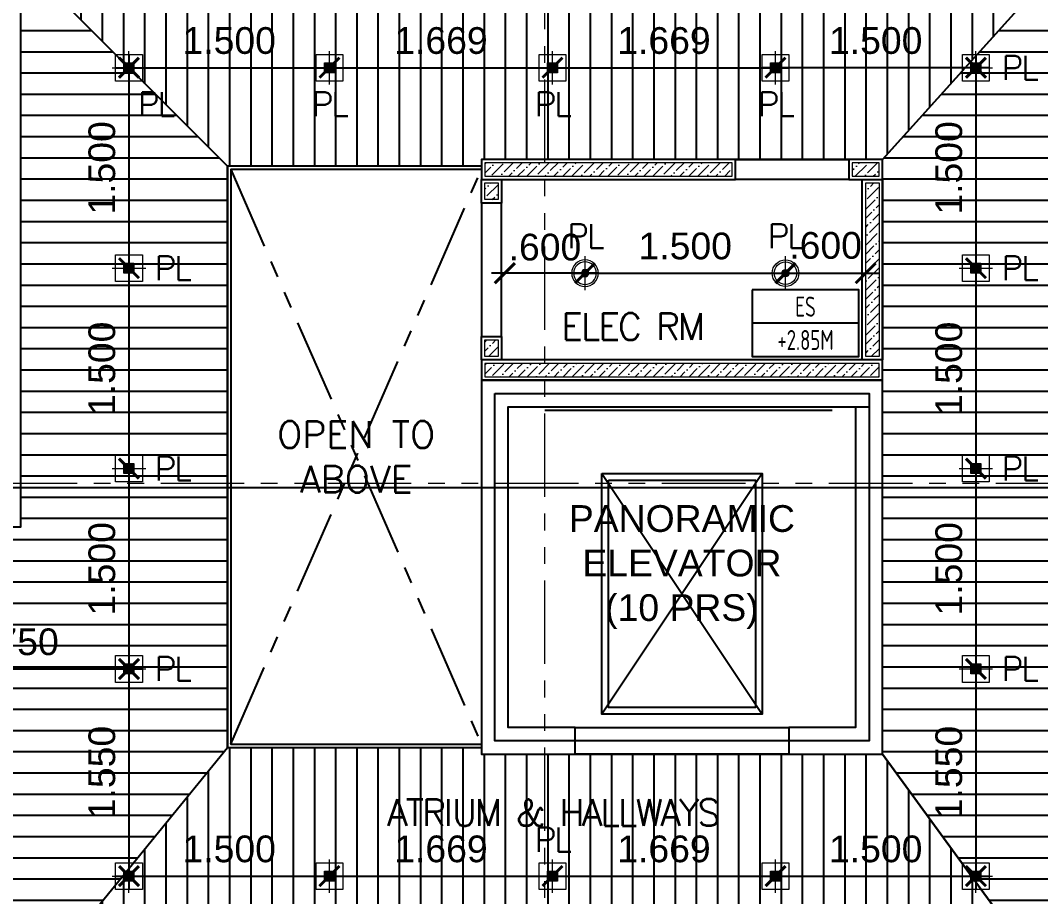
# Model space of a CAD drawing. Header units: metres. Extents: x -12400 to 1, y 0 to 106422.
# Drawn here: x -12230.08 to -12222.45, y 106342.9 to 106349.45 of the extents above; entities that cross this region are included whole.
import ezdxf
from ezdxf.enums import TextEntityAlignment as Align

# ---------------------------------------------------------------- set-up
doc = ezdxf.new("R2010")
doc.units = ezdxf.units.M
doc.header["$PDMODE"] = 35
doc.linetypes.add('HIDDEN2', pattern=[4.7625, 3.175, -1.5875])
doc.linetypes.add('PHANTOM2', pattern=[1.25, 0.625, -0.125, 0.125, -0.125, 0.125, -0.125])
for name, color, linetype, lineweight in [('0.1', 1, 'Continuous', 9), ('A-DIM-100', 8, 'Continuous', 0), ('DIM 001', 251, 'Continuous', 13), ('HATCH', 250, 'Continuous', 5), ('LAYOUT', 1, 'Continuous', 20), ('LF 001', 51, 'Continuous', 20)]:
    doc.layers.add(name, color=color, linetype=linetype, lineweight=lineweight)
for name, color, linetype in [('C-SCHED', 1, 'Continuous'), ('E_FIX_LIGHT1', 2, 'Continuous'), ('FIXTURE', 35, 'Continuous'), ('lighting', 1, 'Continuous'), ('P-HIDE', 1, 'HIDDEN2'), ('txt', 2, 'Continuous')]:
    doc.layers.add(name, color=color, linetype=linetype)
doc.layers.add('GUIDELINES', color=206, linetype='Continuous', plot=False)
doc.styles.add('architxt', font='architxt.shx', dxfattribs={"width": 0.8})
doc.styles.add('arial', font='arial.ttf')
doc.styles.add('DIMTXT-100', font='arial.ttf')
doc.styles.add('swis721', font='swiss.ttf')
doc.styles.add('T.25', font='romans.shx', dxfattribs={"height": 0.2})
doc.dimstyles.new('D-100', dxfattribs={"dimtxt": 0.2, "dimasz": 0.15, "dimexe": 0.1, "dimexo": 0.1, "dimgap": 0.1, "dimtad": 1, "dimdec": 3, "dimzin": 4, "dimdsep": 46, "dimtxsty": 'DIMTXT-100', "dimblk": 'ARCHTICK', "dimcen": 0.2, "dimdle": 0.1, "dimclrd": 8, "dimclre": 8, "dimclrt": 2, "dimadec": 0, "dimazin": 1, "dimtfac": 1, "dimtdec": 3, "dimtofl": 0, "dimtmove": 2, "dimatfit": 3, "dimfxl": 1, "dimarcsym": 0})
doc.dimstyles.new('DIM 200', dxfattribs={"dimtxt": 200, "dimasz": 1, "dimexe": 0, "dimexo": 40, "dimgap": 50, "dimtad": 1, "dimtoh": 1, "dimdec": 0, "dimlfac": 2, "dimtxsty": 'swis721', "dimblk": 'CIR', "dimcen": 0, "dimclrd": 155, "dimclre": 155, "dimclrt": 4, "dimadec": 0, "dimazin": 0, "dimtfac": 1, "dimtdec": 0, "dimtix": 1, "dimtmove": 1, "dimatfit": 3, "dimldrblk": 'CIR', "dimfxl": 0, "dimarcsym": 0})
pattern_1 = [(90, (-228.6, -96.3073), (-0.15875, 0), [])]
pattern_2 = [(180, (-228.6, -96.3073), (-1e-17, -0.15875), [])]

# ---------------------------------------------------------------- blocks, each defined once
blk = doc.blocks.new('CIR')
at = {"color": 4}
blk.add_circle((0, 0), 50, dxfattribs=at)
blk = doc.blocks.new('*U1745')
at = {"layer": 'HATCH'}
h = blk.add_hatch(dxfattribs=at)
h.set_pattern_fill('ANSI36', color=256, scale=0.015)
h.set_pattern_definition([(45, (12092.62419, -106406.766595), (0.02525697034, 0.092608891249), [0.1190625, -0.0238125, 0, -0.0238125])])
h.paths.add_polyline_path([(0.025, 0.125), (0.025, 0.025), (1.325, 0.025), (1.325, 0.125)])
at = {"color": 4}
blk.add_lwpolyline([(1.35, 0), (1.35, 0.15), (0, 0.15), (0, 0)], close=True, dxfattribs=at)
at = {"layer": 'HATCH'}
blk.add_lwpolyline([(1.325, 0.025), (1.325, 0.125), (0.025, 0.125), (0.025, 0.025)], close=True, dxfattribs=at)
blk = doc.blocks.new('*U1746')
at = {"layer": 'HATCH'}
h = blk.add_hatch(dxfattribs=at)
h.set_pattern_fill('ANSI36', color=256, scale=0.015)
h.set_pattern_definition([(45, (12091.52419, -106406.766595), (0.02525697034, 0.092608891249), [0.1190625, -0.0238125, 0, -0.0238125])])
h.paths.add_polyline_path([(0.025, 0.125), (0.025, 0.025), (0.225, 0.025), (0.225, 0.125)])
at = {"color": 4}
blk.add_lwpolyline([(0.25, 0), (0.25, 0.15), (0, 0.15), (0, 0)], close=True, dxfattribs=at)
at = {"layer": 'HATCH'}
blk.add_lwpolyline([(0.225, 0.025), (0.225, 0.125), (0.025, 0.125), (0.025, 0.025)], close=True, dxfattribs=at)
blk = doc.blocks.new('*U1749')
at = {"layer": 'HATCH'}
h = blk.add_hatch(dxfattribs=at)
h.set_pattern_fill('ANSI36', color=256, scale=0.015)
h.set_pattern_definition([(45, (12093.17419, -106406.766595), (0.02525697034, 0.092608891249), [0.1190625, -0.0238125, 0, -0.0238125])])
h.paths.add_polyline_path([(0.025, 0.125), (0.025, 0.025), (1.875, 0.025), (1.875, 0.125)])
at = {"color": 4}
blk.add_lwpolyline([(1.9, 0), (1.9, 0.15), (0, 0.15), (0, 0)], close=True, dxfattribs=at)
at = {"layer": 'HATCH'}
blk.add_lwpolyline([(1.875, 0.025), (1.875, 0.125), (0.025, 0.125), (0.025, 0.025)], close=True, dxfattribs=at)
blk = doc.blocks.new('*U1779')
at = {"layer": 'HATCH'}
h = blk.add_hatch(dxfattribs=at)
h.set_pattern_fill('ANSI36', color=256, scale=0.015)
h.set_pattern_definition([(45, (12091.44919, -106406.766595), (0.02525697034, 0.092608891249), [0.1190625, -0.0238125, 0, -0.0238125])])
h.paths.add_polyline_path([(0.025, 0.125), (0.025, 0.025), (0.15, 0.025), (0.15, 0.125)])
at = {"color": 4}
blk.add_lwpolyline([(0.175, 0), (0.175, 0.15), (0, 0.15), (0, 0)], close=True, dxfattribs=at)
at = {"layer": 'HATCH'}
blk.add_lwpolyline([(0.15, 0.025), (0.15, 0.125), (0.025, 0.125), (0.025, 0.025)], close=True, dxfattribs=at)
blk = doc.blocks.new('*U1747')
at = {"layer": 'HATCH'}
h = blk.add_hatch(dxfattribs=at)
h.set_pattern_fill('ANSI36', color=256, scale=0.015)
h.set_pattern_definition([(45, (12094.27419, -106406.766595), (0.02525697034, 0.092608891249), [0.1190625, -0.0238125, 0, -0.0238125])])
h.paths.add_polyline_path([(0.025, 0.125), (0.025, 0.025), (2.975, 0.025), (2.975, 0.125)])
at = {"color": 4}
blk.add_lwpolyline([(3, 0), (3, 0.15), (0, 0.15), (0, 0)], close=True, dxfattribs=at)
at = {"layer": 'HATCH'}
blk.add_lwpolyline([(2.975, 0.025), (2.975, 0.125), (0.025, 0.125), (0.025, 0.025)], close=True, dxfattribs=at)
blk = doc.blocks.new('*U1961')
at = {"layer": 'LF 001', "lineweight": 20, "ltscale": 1500}
blk.add_hatch(color=256, dxfattribs=at).paths.add_polyline_path([(-0.0375, 0.0375), (0.0375, 0.0375), (0.0375, -0.0375), (-0.0375, -0.0375)])
at = {"layer": 'LF 001', "ltscale": 1500}
blk.add_lwpolyline([(-0.1, 0.1), (0.1, 0.1), (0.1, -0.1), (-0.1, -0.1)], close=True, dxfattribs=at)
at = {"layer": 'LF 001', "color": 76, "lineweight": 18, "ltscale": 1500}
for points in [[(0, 0.125), (0, -0.125)], [(-0.125, 0), (0.125, 0)]]:
    blk.add_lwpolyline(points, dxfattribs=at)
at = {"layer": 'LF 001', "lineweight": 20, "ltscale": 1500}
blk.add_lwpolyline([(-0.0375, 0.0375), (0.0375, 0.0375), (0.0375, -0.0375), (-0.0375, -0.0375)], close=True, dxfattribs=at)
blk = doc.blocks.new('L1')
at = {"layer": 'LF 001', "lineweight": 20, "ltscale": 1500}
h = blk.add_hatch(color=256, dxfattribs=at)
edge = h.paths.add_edge_path()
edge.add_arc((0, 0), 0.0319, 0, 360)
at = {"layer": 'LF 001', "ltscale": 1500}
blk.add_lwpolyline([(-0.1, 0, -1), (0.1, 0, -1)], format="xyb", close=True, dxfattribs=at)
at = {"layer": 'LF 001', "color": 76, "lineweight": 18, "ltscale": 1500}
for points in [[(0, 0.15), (0, -0.15)], [(-0.15, 0), (0.15, 0)]]:
    blk.add_lwpolyline(points, dxfattribs=at)
at = {"layer": 'LF 001', "lineweight": 20, "ltscale": 1500}
blk.add_circle((0, 0), 0.0319, dxfattribs=at)
blk = doc.blocks.new('LO')
at = {"layer": 'LAYOUT', "xscale": 1000, "yscale": 1000, "zscale": 1000}
blk.add_blockref('L1', (0, 0), dxfattribs=at)
blk = doc.blocks.new('*U1960')
at = {"layer": 'LF 001', "ltscale": 1500}
blk.add_circle((0, 0), 0.0999, dxfattribs=at)
at = {"layer": 'lighting', "xscale": 0.0008492979043710491, "yscale": 0.0008492979043710491, "zscale": 0.0008492979043710491}
blk.add_blockref('LO', (0, 0), dxfattribs=at)
blk = doc.blocks.new('RCP_2F')
h = blk.add_hatch()
h.set_pattern_fill('ANSI31', color=8, scale=0.05, angle=135)
h.set_pattern_definition(pattern_2)
h.paths.add_polyline_path([(-12117.463, 106298.6129), (-12117.463, 106302.9629), (-12119.013, 106304.5129), (-12119.013, 106300.2629), (-12120.738, 106300.2629), (-12120.738, 106296.7129), (-12120.738, 106294.7129), (-12119.213, 106294.7129), (-12119.213, 106296.0129), (-12119.513, 106296.0129), (-12119.513, 106296.7129), (-12119.013, 106296.7129)])
h = blk.add_hatch()
h.set_pattern_fill('ANSI31', color=8, scale=0.05, angle=45)
h.set_pattern_definition(pattern_1)
h.paths.add_polyline_path([(-12119.013, 106304.5129), (-12111.213, 106304.5129), (-12112.563, 106303.0129), (-12115.563, 106303.0129), (-12115.563, 106302.9629), (-12117.463, 106302.9629)])
h = blk.add_hatch()
h.set_pattern_fill('ANSI31', color=8, scale=0.05, angle=135)
h.set_pattern_definition(pattern_2)
h.paths.add_polyline_path([(-12112.563, 106298.5629), (-12112.563, 106303.0129), (-12111.213, 106304.5129), (-12111.213, 106296.7129)])
h = blk.add_hatch()
h.set_pattern_fill('ANSI31', color=8, scale=0.05, angle=45)
h.set_pattern_definition(pattern_1)
h.paths.add_polyline_path([(-12119.013, 106296.7129), (-12117.463, 106298.6129), (-12115.563, 106298.6129), (-12115.563, 106298.5629), (-12112.563, 106298.5629), (-12111.213, 106296.7129)])
at = {"color": 8}
for points in [[(-12117.463, 106298.6129), (-12117.463, 106302.9629), (-12119.013, 106304.5129), (-12119.013, 106300.2629), (-12120.738, 106300.2629), (-12120.738, 106296.7129), (-12120.738, 106294.7129), (-12119.213, 106294.7129), (-12119.213, 106296.0129), (-12119.513, 106296.0129), (-12119.513, 106296.7129), (-12119.013, 106296.7129)], [(-12119.013, 106304.5129), (-12111.213, 106304.5129), (-12112.563, 106303.0129), (-12115.563, 106303.0129), (-12115.563, 106302.9629), (-12117.463, 106302.9629)], [(-12112.563, 106298.5629), (-12112.563, 106303.0129), (-12111.213, 106304.5129), (-12111.213, 106296.7129)], [(-12119.013, 106296.7129), (-12117.463, 106298.6129), (-12115.563, 106298.6129), (-12115.563, 106298.5629), (-12112.563, 106298.5629), (-12111.213, 106296.7129)]]:
    blk.add_lwpolyline(points, close=True, dxfattribs=at)
at = {"color": 1}
for points in [[(-12113.663, 106303.0129), (-12112.813, 106303.0129), (-12112.813, 106302.8629), (-12113.663, 106302.8629)], [(-12115.413, 106302.6879), (-12115.563, 106302.6879), (-12115.563, 106301.6879), (-12115.413, 106301.6879)]]:
    blk.add_lwpolyline(points, close=True, dxfattribs=at)
at = {"color": 1, "linetype": 'Continuous', "ltscale": 0.05}
for points in [[(-12115.563, 106302.9629), (-12117.463, 106302.9629), (-12117.463, 106298.6129), (-12115.563, 106298.6129)], [(-12115.563, 106302.9379), (-12117.438, 106302.9379), (-12117.438, 106298.6379), (-12115.563, 106298.6379)]]:
    blk.add_lwpolyline(points, dxfattribs=at)
at = {"color": 8, "linetype": 'PHANTOM2'}
for points in [[(-12117.438, 106302.9379), (-12115.563, 106298.6379)], [(-12117.438, 106298.6379), (-12115.563, 106302.9379)]]:
    blk.add_lwpolyline(points, dxfattribs=at)
blk.add_lwpolyline([(-12113.263, 106298.5629), (-12112.563, 106298.5629), (-12112.563, 106301.3629), (-12115.563, 106301.3629), (-12115.563, 106298.5629), (-12114.863, 106298.5629), (-12114.863, 106298.7629), (-12115.363, 106298.7629), (-12115.363, 106301.1629), (-12112.763, 106301.1629), (-12112.763, 106298.7629), (-12113.263, 106298.7629)], close=True)
at = {"layer": 'FIXTURE', "color": 2, "ltscale": 0.3}
for points in [[(-12114.663, 106300.6629), (-12113.463, 106300.6629), (-12113.463, 106298.8629), (-12114.663, 106298.8629)], [(-12114.613, 106300.6129), (-12113.513, 106300.6129), (-12113.513, 106298.9129), (-12114.613, 106298.9129)]]:
    blk.add_lwpolyline(points, close=True, dxfattribs=at)
at = {"layer": 'GUIDELINES'}
blk.add_lwpolyline([(-12115.463, 106301.2629), (-12112.663, 106301.2629), (-12112.663, 106298.6629), (-12115.463, 106298.6629)], close=True, dxfattribs=at)
for points in [[(-12115.088, 106301.1379), (-12112.938, 106301.1379)], [(-12114.813, 106301.1629), (-12112.663, 106301.1629)], [(-12113.463, 106300.6629), (-12114.663, 106298.8629)], [(-12114.663, 106300.6629), (-12113.463, 106298.8629)]]:
    blk.add_lwpolyline(points, dxfattribs=at)
at = {"layer": 'P-HIDE'}
blk.add_lwpolyline([(-12114.863, 106298.7629), (-12113.263, 106298.7629), (-12113.263, 106298.5629), (-12114.863, 106298.5629)], close=True, dxfattribs=at)
for name, p in [('*U1749', (-12115.563, 106302.8629)), ('*U1746', (-12112.813, 106302.8629)), ('*U1747', (-12115.563, 106301.3629))]:
    blk.add_blockref(name, p)
at = {"xscale": -1, "rotation": 270}
for name, p in [('*U1779', (-12115.563, 106302.6879)), ('*U1745', (-12112.713, 106301.5129)), ('*U1779', (-12115.563, 106301.5129))]:
    blk.add_blockref(name, p, dxfattribs=at)
at = {"layer": 'E_FIX_LIGHT1', "rotation": 90}
for name, p in [('*U1961', (-12118.2005, 106303.7004)), ('*U1961', (-12116.7005, 106303.7004)), ('*U1961', (-12115.0317, 106303.7004)), ('*U1961', (-12113.363, 106303.7004)), ('*U1961', (-12111.863, 106303.7004)), ('*U1961', (-12118.2005, 106302.2004)), ('*U1961', (-12111.863, 106302.2004)), ('*U1960', (-12113.288, 106302.1629)), ('*U1961', (-12118.2005, 106300.7004)), ('*U1961', (-12111.863, 106300.7004)), ('*U1961', (-12118.2005, 106299.2004)), ('*U1961', (-12111.863, 106299.2004)), ('*U1961', (-12118.2005, 106297.6504)), ('*U1961', (-12116.7005, 106297.6504)), ('*U1961', (-12115.0317, 106297.6504)), ('*U1961', (-12113.363, 106297.6504)), ('*U1961', (-12111.863, 106297.6504))]:
    blk.add_blockref(name, p, dxfattribs=at)
at = {"layer": 'E_FIX_LIGHT1', "xscale": -1, "rotation": 270}
blk.add_blockref('*U1960', (-12114.788, 106302.1629), dxfattribs=at)
at = {"layer": '0.1', "color": 2, "char_height": 0.2, "attachment_point": 5}
for s, insert, style in [('{\\C3;OPEN TO ABOVE}', (-12116.5005, 106300.7879), 'T.25'), ('{\\C3;PANORAMIC ELEVATOR\\P(10 PRS)}', (-12114.063, 106299.9629), 'arial')]:
    blk.add_mtext_dynamic_manual_height_columns(s, width=1.975237, gutter_width=1, heights=[0], dxfattribs=dict(at, insert=insert, style=style))
at = {"layer": 'txt', "color": 6, "linetype": 'Continuous', "char_height": 0.18, "attachment_point": 5, "style": 'T.25'}
for insert in [(-12111.538, 106303.7004), (-12118.0005, 106303.4281), (-12116.7005, 106303.4281), (-12115.0317, 106303.4281), (-12113.363, 106303.4281), (-12114.788, 106302.4403), (-12113.288, 106302.4403), (-12117.8755, 106302.2004), (-12111.538, 106302.2004), (-12117.8755, 106300.7004), (-12111.538, 106300.7004), (-12117.8755, 106299.2004), (-12111.538, 106299.2004), (-12115.0317, 106297.9227)]:
    blk.add_mtext_dynamic_manual_height_columns('{\\T0.9;PL}', width=0.645305, gutter_width=0.001, heights=[0], dxfattribs=dict(at, insert=insert))
blk = doc.blocks.new('_ArchTick')
at = {"color": 0, "linetype": 'ByBlock', "const_width": 0.15}
blk.add_lwpolyline([(-0.5, -0.5), (0.5, 0.5)], dxfattribs=at)
blk = doc.blocks.new('*D668')
at = {"layer": 'DEFPOINTS', "color": 0, "transparency": 16777216}
for p in [(-12229.2669, 106349.099), (-12229.2669, 106347.599), (-12229.2669, 106347.599)]:
    blk.add_point(p, dxfattribs=at)
at = {"layer": 'DIM 001', "color": 8, "lineweight": -2, "transparency": 16777216}
blk.add_line((-12229.2669, 106349.199), (-12229.2669, 106347.499), dxfattribs=at)
at = {"layer": 'DIM 001', "color": 8, "lineweight": -2, "transparency": 16777216, "xscale": 0.15, "yscale": 0.15, "zscale": 0.15}
for p, rotation in [((-12229.2669, 106349.099), 90), ((-12229.2669, 106347.599), 270)]:
    blk.add_blockref('_ArchTick', p, dxfattribs=dict(at, rotation=rotation))
at = {"layer": 'DIM 001', "color": 2, "transparency": 16777216, "insert": (-12229.469, 106348.349), "char_height": 0.2, "attachment_point": 5, "rotation": 90, "style": 'DIMTXT-100'}
blk.add_mtext('1.500', dxfattribs=at)
blk = doc.blocks.new('*D669')
at = {"layer": 'DEFPOINTS', "color": 0, "transparency": 16777216}
for p in [(-12229.2669, 106347.599), (-12229.2669, 106346.099), (-12229.2669, 106346.099)]:
    blk.add_point(p, dxfattribs=at)
at = {"layer": 'DIM 001', "color": 8, "lineweight": -2, "transparency": 16777216}
blk.add_line((-12229.2669, 106347.699), (-12229.2669, 106345.999), dxfattribs=at)
at = {"layer": 'DIM 001', "color": 8, "lineweight": -2, "transparency": 16777216, "xscale": 0.15, "yscale": 0.15, "zscale": 0.15}
for p, rotation in [((-12229.2669, 106347.599), 90), ((-12229.2669, 106346.099), 270)]:
    blk.add_blockref('_ArchTick', p, dxfattribs=dict(at, rotation=rotation))
at = {"layer": 'DIM 001', "color": 2, "transparency": 16777216, "insert": (-12229.469, 106346.849), "char_height": 0.2, "attachment_point": 5, "rotation": 90, "style": 'DIMTXT-100'}
blk.add_mtext('1.500', dxfattribs=at)
blk = doc.blocks.new('*D670')
at = {"layer": 'DEFPOINTS', "color": 0, "transparency": 16777216}
for p in [(-12229.2669, 106346.099), (-12229.2669, 106344.599), (-12229.2669, 106344.599)]:
    blk.add_point(p, dxfattribs=at)
at = {"layer": 'DIM 001', "color": 8, "lineweight": -2, "transparency": 16777216}
blk.add_line((-12229.2669, 106346.199), (-12229.2669, 106344.499), dxfattribs=at)
at = {"layer": 'DIM 001', "color": 8, "lineweight": -2, "transparency": 16777216, "xscale": 0.15, "yscale": 0.15, "zscale": 0.15}
for p, rotation in [((-12229.2669, 106346.099), 90), ((-12229.2669, 106344.599), 270)]:
    blk.add_blockref('_ArchTick', p, dxfattribs=dict(at, rotation=rotation))
at = {"layer": 'DIM 001', "color": 2, "transparency": 16777216, "insert": (-12229.469, 106345.349), "char_height": 0.2, "attachment_point": 5, "rotation": 90, "style": 'DIMTXT-100'}
blk.add_mtext('1.500', dxfattribs=at)
blk = doc.blocks.new('*D671')
at = {"layer": 'DEFPOINTS', "color": 0, "transparency": 16777216}
for p in [(-12229.2669, 106344.599), (-12229.2669, 106343.049), (-12229.2669, 106343.049)]:
    blk.add_point(p, dxfattribs=at)
at = {"layer": 'DIM 001', "color": 8, "lineweight": -2, "transparency": 16777216}
blk.add_line((-12229.2669, 106344.699), (-12229.2669, 106342.949), dxfattribs=at)
at = {"layer": 'DIM 001', "color": 8, "lineweight": -2, "transparency": 16777216, "xscale": 0.15, "yscale": 0.15, "zscale": 0.15}
for p, rotation in [((-12229.2669, 106344.599), 90), ((-12229.2669, 106343.049), 270)]:
    blk.add_blockref('_ArchTick', p, dxfattribs=dict(at, rotation=rotation))
at = {"layer": 'DIM 001', "color": 2, "transparency": 16777216, "insert": (-12229.469, 106343.824), "char_height": 0.2, "attachment_point": 5, "rotation": 90, "style": 'DIMTXT-100'}
blk.add_mtext('1.550', dxfattribs=at)
blk = doc.blocks.new('*D672')
at = {"layer": 'DEFPOINTS', "color": 0, "transparency": 16777216}
for p in [(-12222.9294, 106349.099), (-12222.9294, 106347.599), (-12222.9294, 106347.599)]:
    blk.add_point(p, dxfattribs=at)
at = {"layer": 'DIM 001', "color": 8, "lineweight": -2, "transparency": 16777216}
blk.add_line((-12222.9294, 106349.199), (-12222.9294, 106347.499), dxfattribs=at)
at = {"layer": 'DIM 001', "color": 8, "lineweight": -2, "transparency": 16777216, "xscale": 0.15, "yscale": 0.15, "zscale": 0.15}
for p, rotation in [((-12222.9294, 106349.099), 90), ((-12222.9294, 106347.599), 270)]:
    blk.add_blockref('_ArchTick', p, dxfattribs=dict(at, rotation=rotation))
at = {"layer": 'DIM 001', "color": 2, "transparency": 16777216, "insert": (-12223.1315, 106348.349), "char_height": 0.2, "attachment_point": 5, "rotation": 90, "style": 'DIMTXT-100'}
blk.add_mtext('1.500', dxfattribs=at)
blk = doc.blocks.new('*D673')
at = {"layer": 'DEFPOINTS', "color": 0, "transparency": 16777216}
for p in [(-12222.9294, 106347.599), (-12222.9294, 106346.099), (-12222.9294, 106346.099)]:
    blk.add_point(p, dxfattribs=at)
at = {"layer": 'DIM 001', "color": 8, "lineweight": -2, "transparency": 16777216}
blk.add_line((-12222.9294, 106347.699), (-12222.9294, 106345.999), dxfattribs=at)
at = {"layer": 'DIM 001', "color": 8, "lineweight": -2, "transparency": 16777216, "xscale": 0.15, "yscale": 0.15, "zscale": 0.15}
for p, rotation in [((-12222.9294, 106347.599), 90), ((-12222.9294, 106346.099), 270)]:
    blk.add_blockref('_ArchTick', p, dxfattribs=dict(at, rotation=rotation))
at = {"layer": 'DIM 001', "color": 2, "transparency": 16777216, "insert": (-12223.1315, 106346.849), "char_height": 0.2, "attachment_point": 5, "rotation": 90, "style": 'DIMTXT-100'}
blk.add_mtext('1.500', dxfattribs=at)
blk = doc.blocks.new('*D674')
at = {"layer": 'DEFPOINTS', "color": 0, "transparency": 16777216}
for p in [(-12222.9294, 106346.099), (-12222.9294, 106344.599), (-12222.9294, 106344.599)]:
    blk.add_point(p, dxfattribs=at)
at = {"layer": 'DIM 001', "color": 8, "lineweight": -2, "transparency": 16777216}
blk.add_line((-12222.9294, 106346.199), (-12222.9294, 106344.499), dxfattribs=at)
at = {"layer": 'DIM 001', "color": 8, "lineweight": -2, "transparency": 16777216, "xscale": 0.15, "yscale": 0.15, "zscale": 0.15}
for p, rotation in [((-12222.9294, 106346.099), 90), ((-12222.9294, 106344.599), 270)]:
    blk.add_blockref('_ArchTick', p, dxfattribs=dict(at, rotation=rotation))
at = {"layer": 'DIM 001', "color": 2, "transparency": 16777216, "insert": (-12223.1315, 106345.349), "char_height": 0.2, "attachment_point": 5, "rotation": 90, "style": 'DIMTXT-100'}
blk.add_mtext('1.500', dxfattribs=at)
blk = doc.blocks.new('*D629')
at = {"layer": 'DEFPOINTS', "color": 0, "transparency": 16777216}
for p in [(-12222.9294, 106344.599), (-12222.9294, 106343.049), (-12222.9294, 106343.049)]:
    blk.add_point(p, dxfattribs=at)
at = {"layer": 'DIM 001', "color": 8, "lineweight": -2, "transparency": 16777216}
blk.add_line((-12222.9294, 106344.699), (-12222.9294, 106342.949), dxfattribs=at)
at = {"layer": 'DIM 001', "color": 8, "lineweight": -2, "transparency": 16777216, "xscale": 0.15, "yscale": 0.15, "zscale": 0.15}
for p, rotation in [((-12222.9294, 106344.599), 90), ((-12222.9294, 106343.049), 270)]:
    blk.add_blockref('_ArchTick', p, dxfattribs=dict(at, rotation=rotation))
at = {"layer": 'DIM 001', "color": 2, "transparency": 16777216, "insert": (-12223.1315, 106343.824), "char_height": 0.2, "attachment_point": 5, "rotation": 90, "style": 'DIMTXT-100'}
blk.add_mtext('1.550', dxfattribs=at)
blk = doc.blocks.new('*D630')
at = {"layer": 'DEFPOINTS', "color": 0, "transparency": 16777216}
for p in [(-12229.2669, 106349.099), (-12227.7669, 106349.099), (-12227.7669, 106349.099)]:
    blk.add_point(p, dxfattribs=at)
at = {"layer": 'DIM 001', "color": 8, "lineweight": -2, "transparency": 16777216}
blk.add_line((-12229.3669, 106349.099), (-12227.6669, 106349.099), dxfattribs=at)
at = {"layer": 'DIM 001', "color": 8, "lineweight": -2, "transparency": 16777216, "xscale": 0.15, "yscale": 0.15, "zscale": 0.15, "rotation": 180}
blk.add_blockref('_ArchTick', (-12229.2669, 106349.099), dxfattribs=at)
at = {"layer": 'DIM 001', "color": 8, "lineweight": -2, "transparency": 16777216, "xscale": 0.15, "yscale": 0.15, "zscale": 0.15}
blk.add_blockref('_ArchTick', (-12227.7669, 106349.099), dxfattribs=at)
at = {"layer": 'DIM 001', "color": 2, "transparency": 16777216, "insert": (-12228.5169, 106349.3012), "char_height": 0.2, "attachment_point": 5, "style": 'DIMTXT-100'}
blk.add_mtext('1.500', dxfattribs=at)
blk = doc.blocks.new('*D631')
at = {"layer": 'DEFPOINTS', "color": 0, "transparency": 16777216}
for p in [(-12224.4294, 106349.099), (-12224.4294, 106349.099), (-12222.9294, 106349.099)]:
    blk.add_point(p, dxfattribs=at)
at = {"layer": 'DIM 001', "color": 8, "lineweight": -2, "transparency": 16777216}
blk.add_line((-12222.8294, 106349.099), (-12224.5294, 106349.099), dxfattribs=at)
at = {"layer": 'DIM 001', "color": 8, "lineweight": -2, "transparency": 16777216, "xscale": 0.15, "yscale": 0.15, "zscale": 0.15, "rotation": 180}
blk.add_blockref('_ArchTick', (-12224.4294, 106349.099), dxfattribs=at)
at = {"layer": 'DIM 001', "color": 8, "lineweight": -2, "transparency": 16777216, "xscale": 0.15, "yscale": 0.15, "zscale": 0.15}
blk.add_blockref('_ArchTick', (-12222.9294, 106349.099), dxfattribs=at)
at = {"layer": 'DIM 001', "color": 2, "transparency": 16777216, "insert": (-12223.6794, 106349.3012), "char_height": 0.2, "attachment_point": 5, "style": 'DIMTXT-100'}
blk.add_mtext('1.500', dxfattribs=at)
blk = doc.blocks.new('*D632')
at = {"layer": 'DEFPOINTS', "color": 0, "transparency": 16777216}
for p in [(-12229.2669, 106343.049), (-12227.7669, 106343.049), (-12227.7669, 106343.049)]:
    blk.add_point(p, dxfattribs=at)
at = {"layer": 'DIM 001', "color": 8, "lineweight": -2, "transparency": 16777216}
blk.add_line((-12229.3669, 106343.049), (-12227.6669, 106343.049), dxfattribs=at)
at = {"layer": 'DIM 001', "color": 8, "lineweight": -2, "transparency": 16777216, "xscale": 0.15, "yscale": 0.15, "zscale": 0.15, "rotation": 180}
blk.add_blockref('_ArchTick', (-12229.2669, 106343.049), dxfattribs=at)
at = {"layer": 'DIM 001', "color": 8, "lineweight": -2, "transparency": 16777216, "xscale": 0.15, "yscale": 0.15, "zscale": 0.15}
blk.add_blockref('_ArchTick', (-12227.7669, 106343.049), dxfattribs=at)
at = {"layer": 'DIM 001', "color": 2, "transparency": 16777216, "insert": (-12228.5169, 106343.2512), "char_height": 0.2, "attachment_point": 5, "style": 'DIMTXT-100'}
blk.add_mtext('1.500', dxfattribs=at)
blk = doc.blocks.new('*D633')
at = {"layer": 'DEFPOINTS', "color": 0, "transparency": 16777216}
for p in [(-12224.4294, 106343.049), (-12222.9294, 106343.049), (-12222.9294, 106343.049)]:
    blk.add_point(p, dxfattribs=at)
at = {"layer": 'DIM 001', "color": 8, "lineweight": -2, "transparency": 16777216}
blk.add_line((-12224.5294, 106343.049), (-12222.8294, 106343.049), dxfattribs=at)
at = {"layer": 'DIM 001', "color": 8, "lineweight": -2, "transparency": 16777216, "xscale": 0.15, "yscale": 0.15, "zscale": 0.15, "rotation": 180}
blk.add_blockref('_ArchTick', (-12224.4294, 106343.049), dxfattribs=at)
at = {"layer": 'DIM 001', "color": 8, "lineweight": -2, "transparency": 16777216, "xscale": 0.15, "yscale": 0.15, "zscale": 0.15}
blk.add_blockref('_ArchTick', (-12222.9294, 106343.049), dxfattribs=at)
at = {"layer": 'DIM 001', "color": 2, "transparency": 16777216, "insert": (-12223.6794, 106343.2512), "char_height": 0.2, "attachment_point": 5, "style": 'DIMTXT-100'}
blk.add_mtext('1.500', dxfattribs=at)
blk = doc.blocks.new('*D634')
at = {"layer": 'DEFPOINTS', "color": 0, "transparency": 16777216}
for p in [(-12226.4544, 106347.5615), (-12226.4544, 106347.5615), (-12225.8544, 106347.5615)]:
    blk.add_point(p, dxfattribs=at)
at = {"layer": 'DIM 001', "color": 8, "lineweight": -2, "transparency": 16777216}
blk.add_line((-12225.7544, 106347.5615), (-12226.5544, 106347.5615), dxfattribs=at)
at = {"layer": 'DIM 001', "color": 8, "lineweight": -2, "transparency": 16777216, "xscale": 0.15, "yscale": 0.15, "zscale": 0.15, "rotation": 180}
blk.add_blockref('_ArchTick', (-12226.4544, 106347.5615), dxfattribs=at)
at = {"layer": 'DIM 001', "color": 8, "lineweight": -2, "transparency": 16777216, "xscale": 0.15, "yscale": 0.15, "zscale": 0.15}
blk.add_blockref('_ArchTick', (-12225.8544, 106347.5615), dxfattribs=at)
at = {"layer": 'DIM 001', "color": 2, "transparency": 16777216, "insert": (-12226.1544, 106347.7552), "char_height": 0.2, "attachment_point": 5, "style": 'DIMTXT-100'}
blk.add_mtext('.600', dxfattribs=at)
blk = doc.blocks.new('*D635')
at = {"layer": 'DEFPOINTS', "color": 0, "transparency": 16777216}
for p in [(-12225.8544, 106347.5615), (-12224.3544, 106347.5615), (-12224.3544, 106347.5615)]:
    blk.add_point(p, dxfattribs=at)
at = {"layer": 'DIM 001', "color": 8, "lineweight": -2, "transparency": 16777216}
blk.add_line((-12225.9544, 106347.5615), (-12224.2544, 106347.5615), dxfattribs=at)
at = {"layer": 'DIM 001', "color": 8, "lineweight": -2, "transparency": 16777216, "xscale": 0.15, "yscale": 0.15, "zscale": 0.15, "rotation": 180}
blk.add_blockref('_ArchTick', (-12225.8544, 106347.5615), dxfattribs=at)
at = {"layer": 'DIM 001', "color": 8, "lineweight": -2, "transparency": 16777216, "xscale": 0.15, "yscale": 0.15, "zscale": 0.15}
blk.add_blockref('_ArchTick', (-12224.3544, 106347.5615), dxfattribs=at)
at = {"layer": 'DIM 001', "color": 2, "transparency": 16777216, "insert": (-12225.1044, 106347.7637), "char_height": 0.2, "attachment_point": 5, "style": 'DIMTXT-100'}
blk.add_mtext('1.500', dxfattribs=at)
blk = doc.blocks.new('*D636')
at = {"layer": 'DEFPOINTS', "color": 0, "transparency": 16777216}
for p in [(-12224.3544, 106347.5615), (-12223.7544, 106347.5615), (-12223.7544, 106347.5615)]:
    blk.add_point(p, dxfattribs=at)
at = {"layer": 'DIM 001', "color": 8, "lineweight": -2, "transparency": 16777216}
blk.add_line((-12224.4544, 106347.5615), (-12223.6544, 106347.5615), dxfattribs=at)
at = {"layer": 'DIM 001', "color": 8, "lineweight": -2, "transparency": 16777216, "xscale": 0.15, "yscale": 0.15, "zscale": 0.15, "rotation": 180}
blk.add_blockref('_ArchTick', (-12224.3544, 106347.5615), dxfattribs=at)
at = {"layer": 'DIM 001', "color": 8, "lineweight": -2, "transparency": 16777216, "xscale": 0.15, "yscale": 0.15, "zscale": 0.15}
blk.add_blockref('_ArchTick', (-12223.7544, 106347.5615), dxfattribs=at)
at = {"layer": 'DIM 001', "color": 2, "transparency": 16777216, "insert": (-12224.0544, 106347.7679), "char_height": 0.2, "attachment_point": 5, "style": 'DIMTXT-100'}
blk.add_mtext('.600', dxfattribs=at)
blk = doc.blocks.new('*D637')
at = {"layer": 'DEFPOINTS', "color": 0, "transparency": 16777216}
for p in [(-12227.7669, 106349.099), (-12226.0982, 106349.099), (-12226.0982, 106349.099)]:
    blk.add_point(p, dxfattribs=at)
at = {"layer": 'DIM 001', "color": 8, "lineweight": -2, "transparency": 16777216}
blk.add_line((-12227.8669, 106349.099), (-12225.9982, 106349.099), dxfattribs=at)
at = {"layer": 'DIM 001', "color": 8, "lineweight": -2, "transparency": 16777216, "xscale": 0.15, "yscale": 0.15, "zscale": 0.15, "rotation": 180}
blk.add_blockref('_ArchTick', (-12227.7669, 106349.099), dxfattribs=at)
at = {"layer": 'DIM 001', "color": 8, "lineweight": -2, "transparency": 16777216, "xscale": 0.15, "yscale": 0.15, "zscale": 0.15}
blk.add_blockref('_ArchTick', (-12226.0982, 106349.099), dxfattribs=at)
at = {"layer": 'DIM 001', "color": 2, "transparency": 16777216, "insert": (-12226.9325, 106349.3012), "char_height": 0.2, "attachment_point": 5, "style": 'DIMTXT-100'}
blk.add_mtext('1.669', dxfattribs=at)
blk = doc.blocks.new('*D638')
at = {"layer": 'DEFPOINTS', "color": 0, "transparency": 16777216}
for p in [(-12226.0982, 106349.099), (-12224.4294, 106349.099), (-12224.4294, 106349.099)]:
    blk.add_point(p, dxfattribs=at)
at = {"layer": 'DIM 001', "color": 8, "lineweight": -2, "transparency": 16777216}
blk.add_line((-12226.1982, 106349.099), (-12224.3294, 106349.099), dxfattribs=at)
at = {"layer": 'DIM 001', "color": 8, "lineweight": -2, "transparency": 16777216, "xscale": 0.15, "yscale": 0.15, "zscale": 0.15, "rotation": 180}
blk.add_blockref('_ArchTick', (-12226.0982, 106349.099), dxfattribs=at)
at = {"layer": 'DIM 001', "color": 8, "lineweight": -2, "transparency": 16777216, "xscale": 0.15, "yscale": 0.15, "zscale": 0.15}
blk.add_blockref('_ArchTick', (-12224.4294, 106349.099), dxfattribs=at)
at = {"layer": 'DIM 001', "color": 2, "transparency": 16777216, "insert": (-12225.2638, 106349.3012), "char_height": 0.2, "attachment_point": 5, "style": 'DIMTXT-100'}
blk.add_mtext('1.669', dxfattribs=at)
blk = doc.blocks.new('*D639')
at = {"layer": 'DEFPOINTS', "color": 0, "transparency": 16777216}
for p in [(-12227.7669, 106343.049), (-12226.0982, 106343.049), (-12226.0982, 106343.049)]:
    blk.add_point(p, dxfattribs=at)
at = {"layer": 'DIM 001', "color": 8, "lineweight": -2, "transparency": 16777216}
blk.add_line((-12227.8669, 106343.049), (-12225.9982, 106343.049), dxfattribs=at)
at = {"layer": 'DIM 001', "color": 8, "lineweight": -2, "transparency": 16777216, "xscale": 0.15, "yscale": 0.15, "zscale": 0.15, "rotation": 180}
blk.add_blockref('_ArchTick', (-12227.7669, 106343.049), dxfattribs=at)
at = {"layer": 'DIM 001', "color": 8, "lineweight": -2, "transparency": 16777216, "xscale": 0.15, "yscale": 0.15, "zscale": 0.15}
blk.add_blockref('_ArchTick', (-12226.0982, 106343.049), dxfattribs=at)
at = {"layer": 'DIM 001', "color": 2, "transparency": 16777216, "insert": (-12226.9325, 106343.2512), "char_height": 0.2, "attachment_point": 5, "style": 'DIMTXT-100'}
blk.add_mtext('1.669', dxfattribs=at)
blk = doc.blocks.new('*D640')
at = {"layer": 'DEFPOINTS', "color": 0, "transparency": 16777216}
for p in [(-12226.0982, 106343.049), (-12224.4294, 106343.049), (-12224.4294, 106343.049)]:
    blk.add_point(p, dxfattribs=at)
at = {"layer": 'DIM 001', "color": 8, "lineweight": -2, "transparency": 16777216}
blk.add_line((-12226.1982, 106343.049), (-12224.3294, 106343.049), dxfattribs=at)
at = {"layer": 'DIM 001', "color": 8, "lineweight": -2, "transparency": 16777216, "xscale": 0.15, "yscale": 0.15, "zscale": 0.15, "rotation": 180}
blk.add_blockref('_ArchTick', (-12226.0982, 106343.049), dxfattribs=at)
at = {"layer": 'DIM 001', "color": 8, "lineweight": -2, "transparency": 16777216, "xscale": 0.15, "yscale": 0.15, "zscale": 0.15}
blk.add_blockref('_ArchTick', (-12224.4294, 106343.049), dxfattribs=at)
at = {"layer": 'DIM 001', "color": 2, "transparency": 16777216, "insert": (-12225.2638, 106343.2512), "char_height": 0.2, "attachment_point": 5, "style": 'DIMTXT-100'}
blk.add_mtext('1.669', dxfattribs=at)
blk = doc.blocks.new('*D780')
at = {"layer": 'DEFPOINTS', "color": 0, "transparency": 16777216}
for p in [(-12231.0169, 106344.599), (-12229.2669, 106344.599), (-12229.2669, 106344.599)]:
    blk.add_point(p, dxfattribs=at)
at = {"layer": 'DIM 001', "color": 8, "lineweight": -2, "transparency": 16777216}
blk.add_line((-12231.1169, 106344.599), (-12229.1669, 106344.599), dxfattribs=at)
at = {"layer": 'DIM 001', "color": 8, "lineweight": -2, "transparency": 16777216, "xscale": 0.15, "yscale": 0.15, "zscale": 0.15, "rotation": 180}
blk.add_blockref('_ArchTick', (-12231.0169, 106344.599), dxfattribs=at)
at = {"layer": 'DIM 001', "color": 8, "lineweight": -2, "transparency": 16777216, "xscale": 0.15, "yscale": 0.15, "zscale": 0.15}
blk.add_blockref('_ArchTick', (-12229.2669, 106344.599), dxfattribs=at)
at = {"layer": 'DIM 001', "color": 2, "transparency": 16777216, "insert": (-12230.1419, 106344.8012), "char_height": 0.2, "attachment_point": 5, "style": 'DIMTXT-100'}
blk.add_mtext('1.750', dxfattribs=at)
blk = doc.blocks.new('*D1524')
at = {"layer": 'DEFPOINTS', "color": 0, "transparency": 16777216}
for p in [(-12298.6419, 106345.9545), (-12298.6419, 106345.9545), (0.6, 0.075)]:
    blk.add_point(p, dxfattribs=at)
at = {"layer": 'DIM 001', "color": 8, "lineweight": -2, "transparency": 16777216}
for p, q in [((0.6, 0.175), (0.6, 106346.0545)), ((0.7, 106345.9545), (-12298.7419, 106345.9545))]:
    blk.add_line(p, q, dxfattribs=at)
at = {"layer": 'DIM 001', "color": 8, "lineweight": -2, "transparency": 16777216, "xscale": 0.15, "yscale": 0.15, "zscale": 0.15, "rotation": 180}
blk.add_blockref('_ArchTick', (-12298.6419, 106345.9545), dxfattribs=at)
at = {"layer": 'DIM 001', "color": 8, "lineweight": -2, "transparency": 16777216, "xscale": 0.15, "yscale": 0.15, "zscale": 0.15}
blk.add_blockref('_ArchTick', (0.6, 106345.9545), dxfattribs=at)
at = {"layer": 'DIM 001', "color": 2, "transparency": 16777216, "insert": (-6149.0209, 106346.1566), "char_height": 0.2, "attachment_point": 5, "style": 'DIMTXT-100'}
blk.add_mtext('12299.242', dxfattribs=at)
blk = doc.blocks.new('GRID1')
at = {"color": 6, "linetype": 'PHANTOM2'}
for points in [[(-12147.2544, 106384.7702), (-12147.2544, 106412.5702)], [(-12130.7544, 106398.6202), (-12163.7544, 106398.6202)]]:
    blk.add_leader(points, dimstyle='DIM 200', override={"dimasz": 0.002, "dimgap": 60, "dimtad": 0}, dxfattribs=at)

msp = doc.modelspace()

# ---------------------------------------------------------------- linework, layer by layer
at = {"layer": 'C-SCHED'}
msp.add_line((-12223.80442, 106347.18654), (-12224.60442, 106347.18654), dxfattribs=at)
msp.add_lwpolyline([(-12224.60442, 106347.43654), (-12224.60442, 106346.93654), (-12223.80442, 106346.93654), (-12223.80442, 106347.43654)], close=True, dxfattribs=at)

# ---------------------------------------------------------------- block references
at = {"color": 1}
msp.add_blockref('RCP_2F', (-111.06645, 45.39862), dxfattribs=at)
at = {"layer": 'A-DIM-100'}
msp.add_blockref('GRID1', (-78.9, -52.63368), dxfattribs=at)

# ---------------------------------------------------------------- texts
at = {"linetype": 'Continuous', "char_height": 0.2, "attachment_point": 5, "style": 'T.25'}
for s, insert in [('{\\T0.9;\\C3;ELEC RM}', (-12225.50442, 106347.16154)), ('\\pxt28;{\\T0.9;\\C3;ATRIUM & HALLWAYS}', (-12226.09817, 106343.52404))]:
    msp.add_mtext_dynamic_manual_height_columns(s, width=7.6042067, gutter_width=0.001, heights=[0], dxfattribs=dict(at, insert=insert))
at = {"layer": 'C-SCHED', "color": 2, "style": 'architxt', "width": 0.8}
msp.add_text('ES', height=0.15, dxfattribs=at).set_placement((-12224.20442, 106347.23618), align=Align.CENTER)
msp.add_attdef('+2.85M', text='-', height=0.15, dxfattribs=at).set_placement((-12224.20442, 106346.98618), align=Align.CENTER)

# ---------------------------------------------------------------- dimensions: what is measured, and where the dimension line sits
at = {"layer": 'DIM 001'}
for base, p1, p2, picture, middle in [((-12227.76692, 106349.09904), (-12229.26692, 106349.09904), (-12227.76692, 106349.09904), '*D630', (-12228.51692, 106349.30115)), ((-12226.09817, 106349.09904), (-12227.76692, 106349.09904), (-12226.09817, 106349.09904), '*D637', (-12226.93254, 106349.30115)), ((-12224.42942, 106349.09904), (-12226.09817, 106349.09904), (-12224.42942, 106349.09904), '*D638', (-12225.26379, 106349.30115)), ((-12224.42942, 106349.09904), (-12222.92942, 106349.09904), (-12224.42942, 106349.09904), '*D631', (-12223.67942, 106349.30115)), ((-12224.35442, 106347.56154), (-12225.85442, 106347.56154), (-12224.35442, 106347.56154), '*D635', (-12225.10442, 106347.76365)), ((-12298.64188, 106345.95449), (0.6, 0.075), (-12298.64188, 106345.95449), '*D1524', (-6149.02094, 106346.15661)), ((-12229.26692, 106344.59904), (-12231.01692, 106344.59904), (-12229.26692, 106344.59904), '*D780', (-12230.14192, 106344.80115)), ((-12227.76692, 106343.04904), (-12229.26692, 106343.04904), (-12227.76692, 106343.04904), '*D632', (-12228.51692, 106343.25115)), ((-12226.09817, 106343.04904), (-12227.76692, 106343.04904), (-12226.09817, 106343.04904), '*D639', (-12226.93254, 106343.25115)), ((-12224.42942, 106343.04904), (-12226.09817, 106343.04904), (-12224.42942, 106343.04904), '*D640', (-12225.26379, 106343.25115)), ((-12222.92942, 106343.04904), (-12224.42942, 106343.04904), (-12222.92942, 106343.04904), '*D633', (-12223.67942, 106343.25115))]:
    dim = msp.add_linear_dim(base=base, p1=p1, p2=p2, dimstyle='D-100', dxfattribs=at)
    dim.commit()
    dim.dimension.update_dxf_attribs({"geometry": picture, "text_midpoint": middle})
for base, p1, p2, picture, middle in [((-12229.26692, 106347.59904), (-12229.26692, 106349.09904), (-12229.26692, 106347.59904), '*D668', (-12229.46903, 106348.34904)), ((-12222.92942, 106347.59904), (-12222.92942, 106349.09904), (-12222.92942, 106347.59904), '*D672', (-12223.13153, 106348.34904)), ((-12229.26692, 106346.09904), (-12229.26692, 106347.59904), (-12229.26692, 106346.09904), '*D669', (-12229.46903, 106346.84904)), ((-12222.92942, 106346.09904), (-12222.92942, 106347.59904), (-12222.92942, 106346.09904), '*D673', (-12223.13153, 106346.84904)), ((-12229.26692, 106344.59904), (-12229.26692, 106346.09904), (-12229.26692, 106344.59904), '*D670', (-12229.46903, 106345.34904)), ((-12222.92942, 106344.59904), (-12222.92942, 106346.09904), (-12222.92942, 106344.59904), '*D674', (-12223.13153, 106345.34904)), ((-12229.26692, 106343.04904), (-12229.26692, 106344.59904), (-12229.26692, 106343.04904), '*D671', (-12229.46903, 106343.82404)), ((-12222.92942, 106343.04904), (-12222.92942, 106344.59904), (-12222.92942, 106343.04904), '*D629', (-12223.13153, 106343.82404))]:
    dim = msp.add_linear_dim(base=base, p1=p1, p2=p2, angle=90, dimstyle='D-100', dxfattribs=at)
    dim.commit()
    dim.dimension.update_dxf_attribs({"geometry": picture, "text_midpoint": middle})
for base, p1, p2, picture, middle in [((-12223.75442, 106347.56154), (-12224.35442, 106347.56154), (-12223.75442, 106347.56154), '*D636', (-12224.05442, 106347.76788)), ((-12226.45442, 106347.56154), (-12225.85442, 106347.56154), (-12226.45442, 106347.56154), '*D634', (-12226.15442, 106347.7552))]:
    dim = msp.add_linear_dim(base=base, p1=p1, p2=p2, dimstyle='D-100', dxfattribs=at)
    dim.commit()
    dim.dimension.update_dxf_attribs({"geometry": picture, "text_midpoint": middle, "dimtype": 160})

doc.saveas('drawing.dxf')
